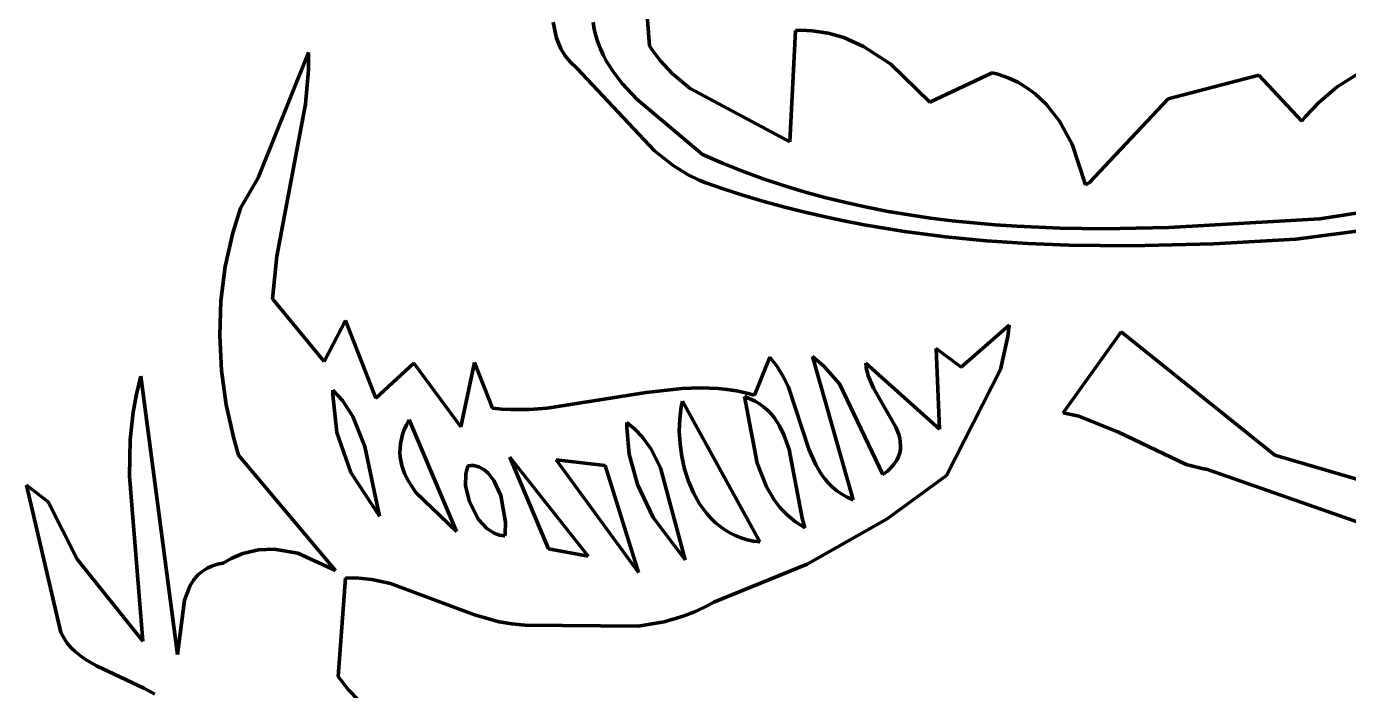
# Model space of a CAD drawing. Header units: millimetres. Extents: x 0 to 7.9, y 0 to 11.
# Drawn here: x 2.794 to 3.928, y 8.163 to 8.732 of the extents above; entities that cross this region are included whole.
import ezdxf

# ---------------------------------------------------------------- set-up
doc = ezdxf.new("R2010")
doc.units = ezdxf.units.MM
doc.layers.add('color#020202ff', color=7, linetype='CONTINUOUS', lineweight=100)
doc.layers.add('color#fefefeff', color=7, linetype='CONTINUOUS', lineweight=100)

msp = doc.modelspace()

# ---------------------------------------------------------------- linework, layer by layer
at = {"layer": 'color#020202ff'}
for p, q in [((3.3282, 8.7158), (3.3244, 8.7656)), ((3.2483, 8.7224), (3.2456, 8.7359)), ((3.2798, 8.736), (3.2808, 8.73)), ((3.2808, 8.73), (3.2821, 8.7243)), ((3.4532, 8.7288), (3.4484, 8.6335)), ((3.4581, 8.729), (3.4532, 8.7288)), ((3.4676, 8.7286), (3.4581, 8.729)), ((3.4814, 8.7265), (3.4676, 8.7286)), ((3.2522, 8.713), (3.2483, 8.7224)), ((3.2821, 8.7243), (3.2839, 8.7187)), ((3.2839, 8.7187), (3.286, 8.7132)), ((3.4947, 8.7227), (3.4814, 8.7265)), ((3.5116, 8.7152), (3.4947, 8.7227)), ((2.9926, 8.6027), (3.0359, 8.71)), ((3.0359, 8.71), (3.0357, 8.6952)), ((3.2558, 8.7071), (3.2522, 8.713)), ((3.2603, 8.7017), (3.2558, 8.7071)), ((3.286, 8.7132), (3.2884, 8.7079)), ((3.2884, 8.7079), (3.2911, 8.7028)), ((3.331, 8.7114), (3.3282, 8.7158)), ((3.3372, 8.7031), (3.331, 8.7114)), ((3.535, 8.7), (3.5116, 8.7152)), ((3.0357, 8.6952), (3.0333, 8.6658)), ((3.2658, 8.6966), (3.2603, 8.7017)), ((3.3325, 8.6257), (3.2658, 8.6966)), ((3.2911, 8.7028), (3.2975, 8.6928)), ((3.3476, 8.6919), (3.3372, 8.7031)), ((3.5685, 8.6673), (3.535, 8.7)), ((3.94, 8.6945), (3.9178, 8.6805)), ((3.2975, 8.6928), (3.3048, 8.6833)), ((3.3048, 8.6833), (3.3173, 8.6699)), ((3.363, 8.679), (3.3476, 8.6919)), ((3.622, 8.6925), (3.5685, 8.6673)), ((3.6267, 8.6914), (3.622, 8.6925)), ((3.6357, 8.6883), (3.6267, 8.6914)), ((3.644, 8.6845), (3.6357, 8.6883)), ((3.6517, 8.6798), (3.644, 8.6845)), ((3.8506, 8.6905), (3.7729, 8.6704)), ((3.8873, 8.651), (3.8506, 8.6905)), ((3.4484, 8.6335), (3.363, 8.679)), ((3.6589, 8.6745), (3.6517, 8.6798)), ((3.6685, 8.6653), (3.6589, 8.6745)), ((3.9178, 8.6805), (3.9016, 8.6669)), ((3.0333, 8.6658), (3.0086, 8.5355)), ((3.3173, 8.6699), (3.3736, 8.6227)), ((3.6796, 8.6512), (3.6685, 8.6653)), ((3.7729, 8.6704), (3.7052, 8.5984)), ((3.9016, 8.6669), (3.8907, 8.6552)), ((3.6905, 8.6313), (3.6796, 8.6512)), ((3.8907, 8.6552), (3.8873, 8.651)), ((3.7021, 8.5965), (3.6905, 8.6313)), ((3.3483, 8.613), (3.3325, 8.6257)), ((3.3736, 8.6227), (3.3907, 8.6151)), ((3.3907, 8.6151), (3.408, 8.6082)), ((3.3612, 8.605), (3.3483, 8.613)), ((3.3706, 8.6006), (3.3612, 8.605)), ((3.408, 8.6082), (3.4255, 8.6017)), ((2.9775, 8.5765), (2.9926, 8.6027)), ((3.3755, 8.5987), (3.3706, 8.6006)), ((3.3923, 8.5929), (3.3755, 8.5987)), ((3.4091, 8.5875), (3.3923, 8.5929)), ((3.4255, 8.6017), (3.443, 8.5959)), ((3.443, 8.5959), (3.4607, 8.5905)), ((3.7052, 8.5984), (3.7021, 8.5965)), ((3.4261, 8.5824), (3.4091, 8.5875)), ((3.4431, 8.5777), (3.4261, 8.5824)), ((3.4607, 8.5905), (3.4786, 8.5856)), ((3.4786, 8.5856), (3.4965, 8.5813)), ((3.4965, 8.5813), (3.5145, 8.5773)), ((2.9708, 8.5554), (2.9775, 8.5765)), ((3.4603, 8.5734), (3.4431, 8.5777)), ((3.4775, 8.5694), (3.4603, 8.5734)), ((3.5145, 8.5773), (3.5327, 8.5738)), ((3.5327, 8.5738), (3.5509, 8.5708)), ((3.5509, 8.5708), (3.5692, 8.5681)), ((3.9029, 8.5673), (3.988, 8.5807)), ((3.4947, 8.5657), (3.4775, 8.5694)), ((3.5121, 8.5624), (3.4947, 8.5657)), ((3.5469, 8.5567), (3.5121, 8.5624)), ((3.5692, 8.5681), (3.5876, 8.5658)), ((3.5876, 8.5658), (3.606, 8.5639)), ((3.606, 8.5639), (3.6245, 8.5623)), ((3.6245, 8.5623), (3.643, 8.5611)), ((3.643, 8.5611), (3.6802, 8.5595)), ((3.6802, 8.5595), (3.7175, 8.5589)), ((3.7175, 8.5589), (3.7734, 8.5599)), ((3.7734, 8.5599), (3.9029, 8.5673)), ((2.9644, 8.5266), (2.9708, 8.5554)), ((3.5819, 8.5521), (3.5469, 8.5567)), ((3.6171, 8.5487), (3.5819, 8.5521)), ((3.6524, 8.5463), (3.6171, 8.5487)), ((3.8823, 8.5501), (3.8118, 8.5459)), ((3.9434, 8.558), (3.8823, 8.5501)), ((3.6878, 8.5448), (3.6524, 8.5463)), ((3.741, 8.5442), (3.6878, 8.5448)), ((3.8118, 8.5459), (3.741, 8.5442)), ((2.9607, 8.4971), (2.9644, 8.5266)), ((3.0086, 8.5355), (3.0049, 8.4988)), ((2.9597, 8.4673), (2.9607, 8.4971)), ((3.0049, 8.4988), (3.0492, 8.4451)), ((3.0492, 8.4451), (3.0674, 8.4802)), ((3.0674, 8.4802), (3.0935, 8.4136)), ((3.5953, 8.4403), (3.6365, 8.4763)), ((3.6365, 8.4763), (3.6354, 8.4665)), ((3.6827, 8.4013), (3.7326, 8.4707)), ((3.7326, 8.4707), (3.8644, 8.3648)), ((2.9613, 8.4375), (2.9597, 8.4673)), ((3.6354, 8.4665), (3.629, 8.4382)), ((3.4182, 8.4163), (3.4312, 8.4488)), ((3.4312, 8.4488), (3.4345, 8.445)), ((3.5027, 8.3267), (3.4679, 8.4495)), ((3.4679, 8.4495), (3.4776, 8.4413)), ((3.5768, 8.3872), (3.574, 8.4562)), ((3.574, 8.4562), (3.5953, 8.4403)), ((2.9653, 8.408), (2.9613, 8.4375)), ((3.0935, 8.4136), (3.1262, 8.4437)), ((3.1262, 8.4437), (3.1663, 8.3893)), ((3.1663, 8.3893), (3.1781, 8.4442)), ((3.1781, 8.4442), (3.1935, 8.4051)), ((3.4345, 8.445), (3.4376, 8.4409)), ((3.4376, 8.4409), (3.4428, 8.4323)), ((3.4776, 8.4413), (3.491, 8.4259)), ((3.514, 8.44), (3.5136, 8.4436)), ((3.5136, 8.4436), (3.5768, 8.3872)), ((3.5157, 8.4328), (3.514, 8.44)), ((3.629, 8.4382), (3.5828, 8.3475)), ((2.8882, 8.4171), (2.892, 8.4325)), ((2.892, 8.4325), (2.9234, 8.194)), ((3.3561, 8.4221), (3.3715, 8.4225)), ((3.3715, 8.4225), (3.387, 8.4219)), ((3.4428, 8.4323), (3.4472, 8.4232)), ((3.4472, 8.4232), (3.4648, 8.37)), ((3.491, 8.4259), (3.5282, 8.3482)), ((3.5201, 8.4222), (3.5157, 8.4328)), ((2.8854, 8.4016), (2.8882, 8.4171)), ((3.0566, 8.4207), (3.0565, 8.4166)), ((3.0565, 8.4166), (3.0601, 8.3842)), ((3.0649, 8.4116), (3.0566, 8.4207)), ((3.0737, 8.3981), (3.0649, 8.4116)), ((3.2405, 8.4051), (3.3253, 8.4186)), ((3.3253, 8.4186), (3.3561, 8.4221)), ((3.3564, 8.4113), (3.3554, 8.4064)), ((3.4228, 8.2905), (3.3564, 8.4113)), ((3.387, 8.4219), (3.3948, 8.4211)), ((3.3948, 8.4211), (3.4026, 8.4199)), ((3.4026, 8.4199), (3.4104, 8.4183)), ((3.4097, 8.4151), (3.4204, 8.3581)), ((3.4143, 8.4133), (3.4097, 8.4151)), ((3.4104, 8.4183), (3.4182, 8.4163)), ((3.4186, 8.4113), (3.4143, 8.4133)), ((3.4225, 8.4089), (3.4186, 8.4113)), ((3.5393, 8.3889), (3.5201, 8.4222)), ((2.883, 8.3783), (2.8854, 8.4016)), ((2.9718, 8.3791), (2.9653, 8.408)), ((3.1935, 8.4051), (3.2014, 8.4044)), ((3.2014, 8.4044), (3.2093, 8.404)), ((3.2093, 8.404), (3.2249, 8.4041)), ((3.2249, 8.4041), (3.2405, 8.4051)), ((3.3554, 8.4064), (3.3541, 8.3961)), ((3.426, 8.4063), (3.4225, 8.4089)), ((3.4293, 8.4035), (3.426, 8.4063)), ((3.4323, 8.4005), (3.4293, 8.4035)), ((3.435, 8.3972), (3.4323, 8.4005)), ((3.6963, 8.3984), (3.6827, 8.4013)), ((3.084, 8.3722), (3.0737, 8.3981)), ((3.1197, 8.3908), (3.1179, 8.3866)), ((3.122, 8.3951), (3.1197, 8.3908)), ((3.1628, 8.2994), (3.122, 8.3951)), ((3.3087, 8.393), (3.3086, 8.3884)), ((3.3086, 8.3884), (3.3107, 8.3657)), ((3.3156, 8.3871), (3.3087, 8.393)), ((3.3541, 8.3961), (3.3537, 8.3854)), ((3.4397, 8.3901), (3.435, 8.3972)), ((3.4434, 8.3823), (3.4397, 8.3901)), ((3.5418, 8.3825), (3.5393, 8.3889)), ((3.7303, 8.3845), (3.6963, 8.3984)), ((2.8824, 8.3469), (2.883, 8.3783)), ((2.9759, 8.365), (2.9718, 8.3791)), ((3.0601, 8.3842), (3.072, 8.35)), ((3.1154, 8.3785), (3.1147, 8.3745)), ((3.1165, 8.3825), (3.1154, 8.3785)), ((3.1179, 8.3866), (3.1165, 8.3825)), ((3.3218, 8.3806), (3.3156, 8.3871)), ((3.3295, 8.3699), (3.3218, 8.3806)), ((3.3537, 8.3854), (3.3543, 8.3746)), ((3.4478, 8.3697), (3.4434, 8.3823)), ((3.5427, 8.3794), (3.5418, 8.3825)), ((3.5432, 8.3762), (3.5427, 8.3794)), ((3.7884, 8.357), (3.7303, 8.3845)), ((3.0966, 8.3127), (3.084, 8.3722)), ((3.1143, 8.3707), (3.1142, 8.3669)), ((3.1142, 8.3669), (3.1145, 8.3632)), ((3.1147, 8.3745), (3.1143, 8.3707)), ((3.3107, 8.3657), (3.3178, 8.3397)), ((3.3375, 8.354), (3.3295, 8.3699)), ((3.3543, 8.3746), (3.3558, 8.3637)), ((3.4591, 8.3109), (3.4478, 8.3697)), ((3.4648, 8.37), (3.4707, 8.3566)), ((3.5416, 8.3637), (3.5427, 8.3668)), ((3.5427, 8.3668), (3.5433, 8.3699)), ((3.5434, 8.3731), (3.5432, 8.3762)), ((3.5433, 8.3699), (3.5434, 8.3731)), ((3.059, 8.2661), (2.9759, 8.365)), ((3.1145, 8.3632), (3.1158, 8.356)), ((3.1158, 8.356), (3.1182, 8.3491)), ((3.1724, 8.3558), (3.1706, 8.3489)), ((3.1749, 8.356), (3.1724, 8.3558)), ((3.1773, 8.3559), (3.1749, 8.356)), ((3.1819, 8.3548), (3.1773, 8.3559)), ((3.186, 8.3526), (3.1819, 8.3548)), ((3.2085, 8.3632), (3.2416, 8.2845)), ((3.2755, 8.2784), (3.2085, 8.3632)), ((3.2482, 8.3608), (3.3187, 8.2644)), ((3.2901, 8.3561), (3.2482, 8.3608)), ((3.3187, 8.2644), (3.2901, 8.3561)), ((3.3558, 8.3637), (3.3582, 8.3529)), ((3.4204, 8.3581), (3.4284, 8.3378)), ((3.4707, 8.3566), (3.4757, 8.3484)), ((3.5321, 8.3513), (3.5353, 8.3544)), ((3.5353, 8.3544), (3.538, 8.3575)), ((3.538, 8.3575), (3.5401, 8.3606)), ((3.5401, 8.3606), (3.5416, 8.3637)), ((3.8019, 8.3534), (3.7884, 8.357)), ((3.8644, 8.3648), (4.0136, 8.3212)), ((2.8936, 8.2055), (2.8824, 8.3469)), ((3.072, 8.35), (3.0966, 8.3127)), ((3.1182, 8.3491), (3.1215, 8.3425)), ((3.1706, 8.3489), (3.1705, 8.3385)), ((3.1897, 8.3494), (3.186, 8.3526)), ((3.1946, 8.3432), (3.1897, 8.3494)), ((3.2006, 8.3303), (3.1946, 8.3432)), ((3.3586, 8.2752), (3.3375, 8.354)), ((3.3582, 8.3529), (3.3616, 8.3425)), ((3.4757, 8.3484), (3.4785, 8.3446)), ((3.4785, 8.3446), (3.4817, 8.341)), ((3.5282, 8.3482), (3.5321, 8.3513)), ((3.5828, 8.3475), (3.532, 8.3103)), ((3.8065, 8.3526), (3.8019, 8.3534)), ((4.0983, 8.2505), (3.8065, 8.3526)), ((2.8233, 8.2129), (2.7939, 8.3391)), ((2.7939, 8.3391), (2.8127, 8.3249)), ((3.1215, 8.3425), (3.1279, 8.333)), ((3.1279, 8.333), (3.1628, 8.2994)), ((3.1705, 8.3385), (3.1737, 8.3249)), ((3.3178, 8.3397), (3.3314, 8.3114)), ((3.3616, 8.3425), (3.3659, 8.3325)), ((3.3659, 8.3325), (3.3711, 8.3232)), ((3.4284, 8.3378), (3.435, 8.3267)), ((3.4817, 8.341), (3.4851, 8.3376)), ((3.4851, 8.3376), (3.4889, 8.3344)), ((3.4889, 8.3344), (3.4931, 8.3316)), ((2.8127, 8.3249), (2.8374, 8.2757)), ((3.1737, 8.3249), (3.1816, 8.3098)), ((3.2048, 8.3076), (3.2006, 8.3303)), ((3.3711, 8.3232), (3.3741, 8.3189)), ((3.435, 8.3267), (3.4403, 8.3198)), ((3.4931, 8.3316), (3.4977, 8.329)), ((3.4977, 8.329), (3.5027, 8.3267)), ((3.1816, 8.3098), (3.1888, 8.302)), ((3.3314, 8.3114), (3.3586, 8.2752)), ((3.3741, 8.3189), (3.3773, 8.3148)), ((3.3773, 8.3148), (3.3808, 8.3109)), ((3.3808, 8.3109), (3.3845, 8.3072)), ((3.4403, 8.3198), (3.4464, 8.3135)), ((3.4464, 8.3135), (3.4534, 8.3077)), ((3.4614, 8.3026), (3.4591, 8.3109)), ((3.532, 8.3103), (3.4634, 8.2715)), ((3.1888, 8.302), (3.195, 8.298)), ((3.195, 8.298), (3.1994, 8.2964)), ((3.2041, 8.2957), (3.2045, 8.2978)), ((3.2045, 8.2978), (3.2048, 8.3076)), ((3.3845, 8.3072), (3.3885, 8.3039)), ((3.3885, 8.3039), (3.3926, 8.3009)), ((3.3926, 8.3009), (3.3971, 8.2982)), ((3.3971, 8.2982), (3.4017, 8.2959)), ((3.4534, 8.3077), (3.4614, 8.3026)), ((3.1994, 8.2964), (3.2041, 8.2957)), ((3.4017, 8.2959), (3.4066, 8.2939)), ((3.4066, 8.2939), (3.4118, 8.2923)), ((3.4118, 8.2923), (3.4172, 8.2912)), ((3.4172, 8.2912), (3.4228, 8.2905)), ((2.8374, 8.2757), (2.8936, 8.2055)), ((2.9627, 8.2724), (2.9694, 8.2762)), ((2.9694, 8.2762), (2.9794, 8.2805)), ((2.9794, 8.2805), (2.9929, 8.2838)), ((2.9929, 8.2838), (3.0064, 8.2844)), ((3.0064, 8.2844), (3.0266, 8.281)), ((3.0266, 8.281), (3.059, 8.2661)), ((3.2416, 8.2845), (3.2755, 8.2784)), ((2.9413, 8.2625), (2.9462, 8.2664)), ((2.9462, 8.2664), (2.9489, 8.2681)), ((2.9489, 8.2681), (2.952, 8.2695)), ((2.952, 8.2695), (2.9553, 8.2707)), ((2.9553, 8.2707), (2.9588, 8.2717)), ((2.9588, 8.2717), (2.9627, 8.2724)), ((3.4634, 8.2715), (3.3832, 8.2389)), ((2.9295, 8.2405), (2.9341, 8.2525)), ((2.9341, 8.2525), (2.9373, 8.2578)), ((2.9373, 8.2578), (2.9413, 8.2625)), ((3.0676, 8.2598), (3.0613, 8.1752)), ((3.0789, 8.2596), (3.0676, 8.2598)), ((3.09, 8.2584), (3.0789, 8.2596)), ((3.1061, 8.2549), (3.09, 8.2584)), ((3.1782, 8.228), (3.1061, 8.2549)), ((2.9234, 8.194), (2.9295, 8.2405)), ((3.3677, 8.231), (3.3571, 8.2268)), ((3.3781, 8.236), (3.3677, 8.231)), ((3.3832, 8.2389), (3.3781, 8.236)), ((3.1993, 8.2221), (3.1782, 8.228)), ((3.2102, 8.2202), (3.1993, 8.2221)), ((3.2213, 8.2192), (3.2102, 8.2202)), ((3.3184, 8.2183), (3.2213, 8.2192)), ((3.3407, 8.2221), (3.3184, 8.2183)), ((3.3571, 8.2268), (3.3407, 8.2221)), ((2.8259, 8.2082), (2.8233, 8.2129)), ((2.8289, 8.2039), (2.8259, 8.2082)), ((2.8324, 8.1999), (2.8289, 8.2039)), ((2.8361, 8.1962), (2.8324, 8.1999)), ((2.8402, 8.1929), (2.8361, 8.1962)), ((2.8446, 8.1898), (2.8402, 8.1929)), ((2.854, 8.1842), (2.8446, 8.1898)), ((2.8946, 8.1653), (2.854, 8.1842)), ((3.0613, 8.1752), (3.0699, 8.164)), ((2.9039, 8.1601), (2.8946, 8.1653)), ((3.0699, 8.164), (3.0793, 8.1544))]:
    msp.add_line(p, q, dxfattribs=at)
at = {"layer": 'color#fefefeff'}
for p, q in [((3.3244, 8.7656), (3.3282, 8.7158)), ((3.2456, 8.7359), (3.2483, 8.7224)), ((3.2808, 8.73), (3.2798, 8.736)), ((3.2821, 8.7243), (3.2808, 8.73)), ((3.4484, 8.6335), (3.4532, 8.7288)), ((3.4532, 8.7288), (3.4581, 8.729)), ((3.4581, 8.729), (3.4676, 8.7286)), ((3.4676, 8.7286), (3.4814, 8.7265)), ((3.2483, 8.7224), (3.2522, 8.713)), ((3.2839, 8.7187), (3.2821, 8.7243)), ((3.286, 8.7132), (3.2839, 8.7187)), ((3.4814, 8.7265), (3.4947, 8.7227)), ((3.4947, 8.7227), (3.5116, 8.7152)), ((3.0359, 8.71), (2.9926, 8.6027)), ((3.0357, 8.6952), (3.0359, 8.71)), ((3.2522, 8.713), (3.2558, 8.7071)), ((3.2558, 8.7071), (3.2603, 8.7017)), ((3.2884, 8.7079), (3.286, 8.7132)), ((3.2911, 8.7028), (3.2884, 8.7079)), ((3.3282, 8.7158), (3.331, 8.7114)), ((3.331, 8.7114), (3.3372, 8.7031)), ((3.5116, 8.7152), (3.535, 8.7)), ((3.0333, 8.6658), (3.0357, 8.6952)), ((3.2603, 8.7017), (3.2658, 8.6966)), ((3.2658, 8.6966), (3.3325, 8.6257)), ((3.2975, 8.6928), (3.2911, 8.7028)), ((3.3372, 8.7031), (3.3476, 8.6919)), ((3.535, 8.7), (3.5685, 8.6673)), ((3.9178, 8.6805), (3.94, 8.6945)), ((3.3048, 8.6833), (3.2975, 8.6928)), ((3.3173, 8.6699), (3.3048, 8.6833)), ((3.3476, 8.6919), (3.363, 8.679)), ((3.5685, 8.6673), (3.622, 8.6925)), ((3.622, 8.6925), (3.6267, 8.6914)), ((3.6267, 8.6914), (3.6357, 8.6883)), ((3.6357, 8.6883), (3.644, 8.6845)), ((3.644, 8.6845), (3.6517, 8.6798)), ((3.7729, 8.6704), (3.8506, 8.6905)), ((3.8506, 8.6905), (3.8873, 8.651)), ((3.363, 8.679), (3.4484, 8.6335)), ((3.6517, 8.6798), (3.6589, 8.6745)), ((3.6589, 8.6745), (3.6685, 8.6653)), ((3.9016, 8.6669), (3.9178, 8.6805)), ((3.0086, 8.5355), (3.0333, 8.6658)), ((3.3736, 8.6227), (3.3173, 8.6699)), ((3.6685, 8.6653), (3.6796, 8.6512)), ((3.7052, 8.5984), (3.7729, 8.6704)), ((3.8907, 8.6552), (3.9016, 8.6669)), ((3.6796, 8.6512), (3.6905, 8.6313)), ((3.8873, 8.651), (3.8907, 8.6552)), ((3.6905, 8.6313), (3.7021, 8.5965)), ((3.3325, 8.6257), (3.3483, 8.613)), ((3.3907, 8.6151), (3.3736, 8.6227)), ((3.408, 8.6082), (3.3907, 8.6151)), ((3.3483, 8.613), (3.3612, 8.605)), ((3.3612, 8.605), (3.3706, 8.6006)), ((3.4255, 8.6017), (3.408, 8.6082)), ((2.9926, 8.6027), (2.9775, 8.5765)), ((3.3706, 8.6006), (3.3755, 8.5987)), ((3.3755, 8.5987), (3.3923, 8.5929)), ((3.3923, 8.5929), (3.4091, 8.5875)), ((3.443, 8.5959), (3.4255, 8.6017)), ((3.4607, 8.5905), (3.443, 8.5959)), ((3.7021, 8.5965), (3.7052, 8.5984)), ((3.4091, 8.5875), (3.4261, 8.5824)), ((3.4261, 8.5824), (3.4431, 8.5777)), ((3.4786, 8.5856), (3.4607, 8.5905)), ((3.4965, 8.5813), (3.4786, 8.5856)), ((3.5145, 8.5773), (3.4965, 8.5813)), ((2.9775, 8.5765), (2.9708, 8.5554)), ((3.4431, 8.5777), (3.4603, 8.5734)), ((3.4603, 8.5734), (3.4775, 8.5694)), ((3.5327, 8.5738), (3.5145, 8.5773)), ((3.5509, 8.5708), (3.5327, 8.5738)), ((3.5692, 8.5681), (3.5509, 8.5708)), ((3.988, 8.5807), (3.9029, 8.5673)), ((3.4775, 8.5694), (3.4947, 8.5657)), ((3.4947, 8.5657), (3.5121, 8.5624)), ((3.5121, 8.5624), (3.5469, 8.5567)), ((3.5876, 8.5658), (3.5692, 8.5681)), ((3.606, 8.5639), (3.5876, 8.5658)), ((3.6245, 8.5623), (3.606, 8.5639)), ((3.643, 8.5611), (3.6245, 8.5623)), ((3.6802, 8.5595), (3.643, 8.5611)), ((3.7175, 8.5589), (3.6802, 8.5595)), ((3.7734, 8.5599), (3.7175, 8.5589)), ((3.9029, 8.5673), (3.7734, 8.5599)), ((2.9708, 8.5554), (2.9644, 8.5266)), ((3.5469, 8.5567), (3.5819, 8.5521)), ((3.5819, 8.5521), (3.6171, 8.5487)), ((3.6171, 8.5487), (3.6524, 8.5463)), ((3.8118, 8.5459), (3.8823, 8.5501)), ((3.8823, 8.5501), (3.9434, 8.558)), ((3.6524, 8.5463), (3.6878, 8.5448)), ((3.6878, 8.5448), (3.741, 8.5442)), ((3.741, 8.5442), (3.8118, 8.5459)), ((2.9644, 8.5266), (2.9607, 8.4971)), ((3.0049, 8.4988), (3.0086, 8.5355)), ((2.9607, 8.4971), (2.9597, 8.4673)), ((3.0492, 8.4451), (3.0049, 8.4988)), ((3.0674, 8.4802), (3.0492, 8.4451)), ((3.0935, 8.4136), (3.0674, 8.4802)), ((3.6365, 8.4763), (3.5953, 8.4403)), ((3.6354, 8.4665), (3.6365, 8.4763)), ((3.7326, 8.4707), (3.6827, 8.4013)), ((3.8644, 8.3648), (3.7326, 8.4707)), ((2.9597, 8.4673), (2.9613, 8.4375)), ((3.629, 8.4382), (3.6354, 8.4665)), ((3.4312, 8.4488), (3.4182, 8.4163)), ((3.4345, 8.445), (3.4312, 8.4488)), ((3.4776, 8.4413), (3.4679, 8.4495)), ((3.4679, 8.4495), (3.5027, 8.3267)), ((3.5953, 8.4403), (3.574, 8.4562)), ((3.574, 8.4562), (3.5768, 8.3872)), ((2.9613, 8.4375), (2.9653, 8.408)), ((3.1262, 8.4437), (3.0935, 8.4136)), ((3.1663, 8.3893), (3.1262, 8.4437)), ((3.1781, 8.4442), (3.1663, 8.3893)), ((3.1935, 8.4051), (3.1781, 8.4442)), ((3.4376, 8.4409), (3.4345, 8.445)), ((3.4428, 8.4323), (3.4376, 8.4409)), ((3.491, 8.4259), (3.4776, 8.4413)), ((3.5768, 8.3872), (3.5136, 8.4436)), ((3.5136, 8.4436), (3.514, 8.44)), ((3.514, 8.44), (3.5157, 8.4328)), ((3.5828, 8.3475), (3.629, 8.4382)), ((2.892, 8.4325), (2.8882, 8.4171)), ((2.9234, 8.194), (2.892, 8.4325)), ((3.3715, 8.4225), (3.3561, 8.4221)), ((3.387, 8.4219), (3.3715, 8.4225)), ((3.4472, 8.4232), (3.4428, 8.4323)), ((3.4648, 8.37), (3.4472, 8.4232)), ((3.5282, 8.3482), (3.491, 8.4259)), ((3.5157, 8.4328), (3.5201, 8.4222)), ((2.8882, 8.4171), (2.8854, 8.4016)), ((3.0565, 8.4166), (3.0566, 8.4207)), ((3.0601, 8.3842), (3.0565, 8.4166)), ((3.0566, 8.4207), (3.0649, 8.4116)), ((3.0649, 8.4116), (3.0737, 8.3981)), ((3.3253, 8.4186), (3.2405, 8.4051)), ((3.3561, 8.4221), (3.3253, 8.4186)), ((3.3554, 8.4064), (3.3564, 8.4113)), ((3.3564, 8.4113), (3.4228, 8.2905)), ((3.3948, 8.4211), (3.387, 8.4219)), ((3.4026, 8.4199), (3.3948, 8.4211)), ((3.4104, 8.4183), (3.4026, 8.4199)), ((3.4097, 8.4151), (3.4143, 8.4133)), ((3.4204, 8.3581), (3.4097, 8.4151)), ((3.4182, 8.4163), (3.4104, 8.4183)), ((3.4143, 8.4133), (3.4186, 8.4113)), ((3.4186, 8.4113), (3.4225, 8.4089)), ((3.5201, 8.4222), (3.5393, 8.3889)), ((2.8854, 8.4016), (2.883, 8.3783)), ((2.9653, 8.408), (2.9718, 8.3791)), ((3.2014, 8.4044), (3.1935, 8.4051)), ((3.2093, 8.404), (3.2014, 8.4044)), ((3.2249, 8.4041), (3.2093, 8.404)), ((3.2405, 8.4051), (3.2249, 8.4041)), ((3.3541, 8.3961), (3.3554, 8.4064)), ((3.4225, 8.4089), (3.426, 8.4063)), ((3.426, 8.4063), (3.4293, 8.4035)), ((3.4293, 8.4035), (3.4323, 8.4005)), ((3.4323, 8.4005), (3.435, 8.3972)), ((3.6827, 8.4013), (3.6963, 8.3984)), ((3.0737, 8.3981), (3.084, 8.3722)), ((3.1179, 8.3866), (3.1197, 8.3908)), ((3.1197, 8.3908), (3.122, 8.3951)), ((3.122, 8.3951), (3.1628, 8.2994)), ((3.3086, 8.3884), (3.3087, 8.393)), ((3.3107, 8.3657), (3.3086, 8.3884)), ((3.3087, 8.393), (3.3156, 8.3871)), ((3.3537, 8.3854), (3.3541, 8.3961)), ((3.435, 8.3972), (3.4397, 8.3901)), ((3.4397, 8.3901), (3.4434, 8.3823)), ((3.5393, 8.3889), (3.5418, 8.3825)), ((3.6963, 8.3984), (3.7303, 8.3845)), ((2.883, 8.3783), (2.8824, 8.3469)), ((2.9718, 8.3791), (2.9759, 8.365)), ((3.072, 8.35), (3.0601, 8.3842)), ((3.1147, 8.3745), (3.1154, 8.3785)), ((3.1154, 8.3785), (3.1165, 8.3825)), ((3.1165, 8.3825), (3.1179, 8.3866)), ((3.3156, 8.3871), (3.3218, 8.3806)), ((3.3218, 8.3806), (3.3295, 8.3699)), ((3.3543, 8.3746), (3.3537, 8.3854)), ((3.4434, 8.3823), (3.4478, 8.3697)), ((3.5418, 8.3825), (3.5427, 8.3794)), ((3.5427, 8.3794), (3.5432, 8.3762)), ((3.7303, 8.3845), (3.7884, 8.357)), ((3.084, 8.3722), (3.0966, 8.3127)), ((3.1142, 8.3669), (3.1143, 8.3707)), ((3.1145, 8.3632), (3.1142, 8.3669)), ((3.1143, 8.3707), (3.1147, 8.3745)), ((3.3178, 8.3397), (3.3107, 8.3657)), ((3.3295, 8.3699), (3.3375, 8.354)), ((3.3558, 8.3637), (3.3543, 8.3746)), ((3.4478, 8.3697), (3.4591, 8.3109)), ((3.4707, 8.3566), (3.4648, 8.37)), ((3.5427, 8.3668), (3.5416, 8.3637)), ((3.5433, 8.3699), (3.5427, 8.3668)), ((3.5432, 8.3762), (3.5434, 8.3731)), ((3.5434, 8.3731), (3.5433, 8.3699)), ((2.9759, 8.365), (3.059, 8.2661)), ((3.1158, 8.356), (3.1145, 8.3632)), ((3.1182, 8.3491), (3.1158, 8.356)), ((3.1706, 8.3489), (3.1724, 8.3558)), ((3.1724, 8.3558), (3.1749, 8.356)), ((3.1749, 8.356), (3.1773, 8.3559)), ((3.1773, 8.3559), (3.1819, 8.3548)), ((3.1819, 8.3548), (3.186, 8.3526)), ((3.2085, 8.3632), (3.2755, 8.2784)), ((3.2416, 8.2845), (3.2085, 8.3632)), ((3.2482, 8.3608), (3.2901, 8.3561)), ((3.3187, 8.2644), (3.2482, 8.3608)), ((3.2901, 8.3561), (3.3187, 8.2644)), ((3.3582, 8.3529), (3.3558, 8.3637)), ((3.4284, 8.3378), (3.4204, 8.3581)), ((3.4757, 8.3484), (3.4707, 8.3566)), ((3.5353, 8.3544), (3.5321, 8.3513)), ((3.538, 8.3575), (3.5353, 8.3544)), ((3.5401, 8.3606), (3.538, 8.3575)), ((3.5416, 8.3637), (3.5401, 8.3606)), ((3.7884, 8.357), (3.8019, 8.3534)), ((4.0136, 8.3212), (3.8644, 8.3648)), ((2.8824, 8.3469), (2.8936, 8.2055)), ((3.0966, 8.3127), (3.072, 8.35)), ((3.1215, 8.3425), (3.1182, 8.3491)), ((3.1705, 8.3385), (3.1706, 8.3489)), ((3.186, 8.3526), (3.1897, 8.3494)), ((3.1897, 8.3494), (3.1946, 8.3432)), ((3.1946, 8.3432), (3.2006, 8.3303)), ((3.3375, 8.354), (3.3586, 8.2752)), ((3.3616, 8.3425), (3.3582, 8.3529)), ((3.4785, 8.3446), (3.4757, 8.3484)), ((3.4817, 8.341), (3.4785, 8.3446)), ((3.5321, 8.3513), (3.5282, 8.3482)), ((3.532, 8.3103), (3.5828, 8.3475)), ((3.8019, 8.3534), (3.8065, 8.3526)), ((3.8065, 8.3526), (4.0983, 8.2505)), ((2.8127, 8.3249), (2.7939, 8.3391)), ((2.7939, 8.3391), (2.8233, 8.2129)), ((3.1279, 8.333), (3.1215, 8.3425)), ((3.1628, 8.2994), (3.1279, 8.333)), ((3.1737, 8.3249), (3.1705, 8.3385)), ((3.3314, 8.3114), (3.3178, 8.3397)), ((3.3659, 8.3325), (3.3616, 8.3425)), ((3.3711, 8.3232), (3.3659, 8.3325)), ((3.435, 8.3267), (3.4284, 8.3378)), ((3.4851, 8.3376), (3.4817, 8.341)), ((3.4889, 8.3344), (3.4851, 8.3376)), ((3.4931, 8.3316), (3.4889, 8.3344)), ((2.8374, 8.2757), (2.8127, 8.3249)), ((3.1816, 8.3098), (3.1737, 8.3249)), ((3.2006, 8.3303), (3.2048, 8.3076)), ((3.3741, 8.3189), (3.3711, 8.3232)), ((3.4403, 8.3198), (3.435, 8.3267)), ((3.4977, 8.329), (3.4931, 8.3316)), ((3.5027, 8.3267), (3.4977, 8.329)), ((3.1888, 8.302), (3.1816, 8.3098)), ((3.3586, 8.2752), (3.3314, 8.3114)), ((3.3773, 8.3148), (3.3741, 8.3189)), ((3.3808, 8.3109), (3.3773, 8.3148)), ((3.3845, 8.3072), (3.3808, 8.3109)), ((3.4464, 8.3135), (3.4403, 8.3198)), ((3.4534, 8.3077), (3.4464, 8.3135)), ((3.4591, 8.3109), (3.4614, 8.3026)), ((3.4634, 8.2715), (3.532, 8.3103)), ((3.195, 8.298), (3.1888, 8.302)), ((3.1994, 8.2964), (3.195, 8.298)), ((3.2045, 8.2978), (3.2041, 8.2957)), ((3.2048, 8.3076), (3.2045, 8.2978)), ((3.3885, 8.3039), (3.3845, 8.3072)), ((3.3926, 8.3009), (3.3885, 8.3039)), ((3.3971, 8.2982), (3.3926, 8.3009)), ((3.4017, 8.2959), (3.3971, 8.2982)), ((3.4614, 8.3026), (3.4534, 8.3077)), ((3.2041, 8.2957), (3.1994, 8.2964)), ((3.4066, 8.2939), (3.4017, 8.2959)), ((3.4118, 8.2923), (3.4066, 8.2939)), ((3.4172, 8.2912), (3.4118, 8.2923)), ((3.4228, 8.2905), (3.4172, 8.2912)), ((2.8936, 8.2055), (2.8374, 8.2757)), ((2.9694, 8.2762), (2.9627, 8.2724)), ((2.9794, 8.2805), (2.9694, 8.2762)), ((2.9929, 8.2838), (2.9794, 8.2805)), ((3.0064, 8.2844), (2.9929, 8.2838)), ((3.0266, 8.281), (3.0064, 8.2844)), ((3.059, 8.2661), (3.0266, 8.281)), ((3.2755, 8.2784), (3.2416, 8.2845)), ((2.9462, 8.2664), (2.9413, 8.2625)), ((2.9489, 8.2681), (2.9462, 8.2664)), ((2.952, 8.2695), (2.9489, 8.2681)), ((2.9553, 8.2707), (2.952, 8.2695)), ((2.9588, 8.2717), (2.9553, 8.2707)), ((2.9627, 8.2724), (2.9588, 8.2717)), ((3.3832, 8.2389), (3.4634, 8.2715)), ((2.9341, 8.2525), (2.9295, 8.2405)), ((2.9373, 8.2578), (2.9341, 8.2525)), ((2.9413, 8.2625), (2.9373, 8.2578)), ((3.0613, 8.1752), (3.0676, 8.2598)), ((3.0676, 8.2598), (3.0789, 8.2596)), ((3.0789, 8.2596), (3.09, 8.2584)), ((3.09, 8.2584), (3.1061, 8.2549)), ((3.1061, 8.2549), (3.1782, 8.228)), ((2.9295, 8.2405), (2.9234, 8.194)), ((3.3571, 8.2268), (3.3677, 8.231)), ((3.3677, 8.231), (3.3781, 8.236)), ((3.3781, 8.236), (3.3832, 8.2389)), ((3.1782, 8.228), (3.1993, 8.2221)), ((3.1993, 8.2221), (3.2102, 8.2202)), ((3.2102, 8.2202), (3.2213, 8.2192)), ((3.2213, 8.2192), (3.3184, 8.2183)), ((3.3184, 8.2183), (3.3407, 8.2221)), ((3.3407, 8.2221), (3.3571, 8.2268)), ((2.8233, 8.2129), (2.8259, 8.2082)), ((2.8259, 8.2082), (2.8289, 8.2039)), ((2.8289, 8.2039), (2.8324, 8.1999)), ((2.8324, 8.1999), (2.8361, 8.1962)), ((2.8361, 8.1962), (2.8402, 8.1929)), ((2.8402, 8.1929), (2.8446, 8.1898)), ((2.8446, 8.1898), (2.854, 8.1842)), ((2.854, 8.1842), (2.8946, 8.1653)), ((3.0699, 8.164), (3.0613, 8.1752)), ((2.8946, 8.1653), (2.9039, 8.1601)), ((3.0793, 8.1544), (3.0699, 8.164))]:
    msp.add_line(p, q, dxfattribs=at)

doc.saveas('drawing.dxf')
